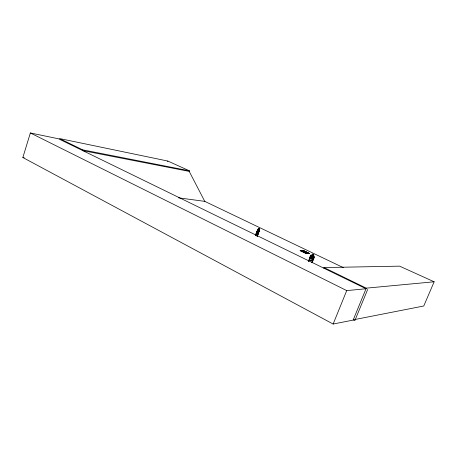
<?xml version="1.0" encoding="UTF-8"?>
<svg xmlns="http://www.w3.org/2000/svg" width="457" height="457" viewBox="0 0 457 457"><rect width="100%" height="100%" fill="white"/><g stroke="black" fill="none" stroke-linecap="round" stroke-linejoin="round"><path stroke-width="0.69" d="M309.452 258.542L309.406 259.884L312.274 260.953M353.25 319.837L423.759 306.001L434.15 281.786L366.274 288.156L353.141 320.094L333.136 324.036L22.85 157.516L30.362 132.964L58.553 138.802L366.028 288.75L346.714 290.601L30.362 132.964M189.215 171.386L189.415 170.815L167.873 161.07L59.433 138.528L82.7 149.85L82.471 150.559L189.215 171.386L204.759 201.366L343.39 267.659M167.679 161.624L167.873 161.07M255.526 235.109L257.514 230.134L255.783 235.252M255.634 235.144L258.142 229.151L259.382 230.088L259.422 230.591L257.24 236.326M255.674 235.224L258.142 229.151M258.93 228.289L257.268 231.808L257.188 232.933L257.697 233.298L258.314 232.567L259.473 228.626L258.896 228.232L258.456 229.391M256.983 236.189L258.873 231.162L259.136 231.299L258.873 231.162M257.131 236.298L258.982 231.191M256.628 232.533L256.383 233.818L257.651 234.744L259.365 230.585M300.158 250.665L303.488 250.579L309.406 253.641L306.184 253.566L300.158 250.665L303.414 250.767L309.406 253.641M303.562 250.659L300.415 250.75L303.562 250.659L309.223 253.378L306.104 253.492L309.223 253.378M306.184 253.566L309.48 253.458M308.378 261.324L310.72 255.303L311.297 255.006L314.205 256.097L314.433 256.68L313.148 259.942L312.291 261.004L309.36 259.902L309.406 258.536L310.686 255.269L311.297 255.012M308.721 261.455L310.789 256.194L310.446 256.063M312.108 255.314L312.582 254.086L313.833 254.56L313.296 255.806L313.759 256.434L312.868 258.708L311.863 259.445L310.697 259.01L310.457 257.805L311.348 255.532L312.131 255.36L312.611 254.143L313.776 254.589M311.754 262.586L313.822 257.297L314.17 257.457L312.097 262.718M323.756 268.133L323.984 267.562L399.607 266.151L434.15 281.786M333.136 324.036L346.714 290.601M367.657 289.498L354.843 320.614L353.324 319.82M257.651 234.744L258.216 233.704M178.596 197.841L204.959 201.394M22.85 157.516L24.232 157.745M82.7 149.85L189.415 170.815M259.387 230.585L259.405 230.054M303.494 250.842L309.149 253.561M300.226 250.482L306.259 253.384M323.984 267.562L366.274 288.156M258.274 229.814L258.165 231.071L259.01 230.328L258.171 231.413L258.005 233.053L257.959 231.585L257.074 232.373L257.948 231.259L258.274 229.814M313.599 256.383L312.274 257.48C313.296 259.519 311.663 259.805 311.903 257.651C310.617 259.376 309.498 258.154 311.754 257.297C310.606 255.24 312.451 255.115 312.137 257.114L313.216 256.251L313.599 256.383M258.354 229.837L257.537 232.002L258.045 232.367L258.856 230.202L258.354 229.837M258.948 228.546L259.13 229.168L258.948 228.546M311.971 255.766L311.08 258.039L312.245 258.473L313.136 256.2L311.971 255.766M312.737 254.423L312.577 254.829L313.325 255.109L313.485 254.703L312.737 254.423"/></g></svg>
